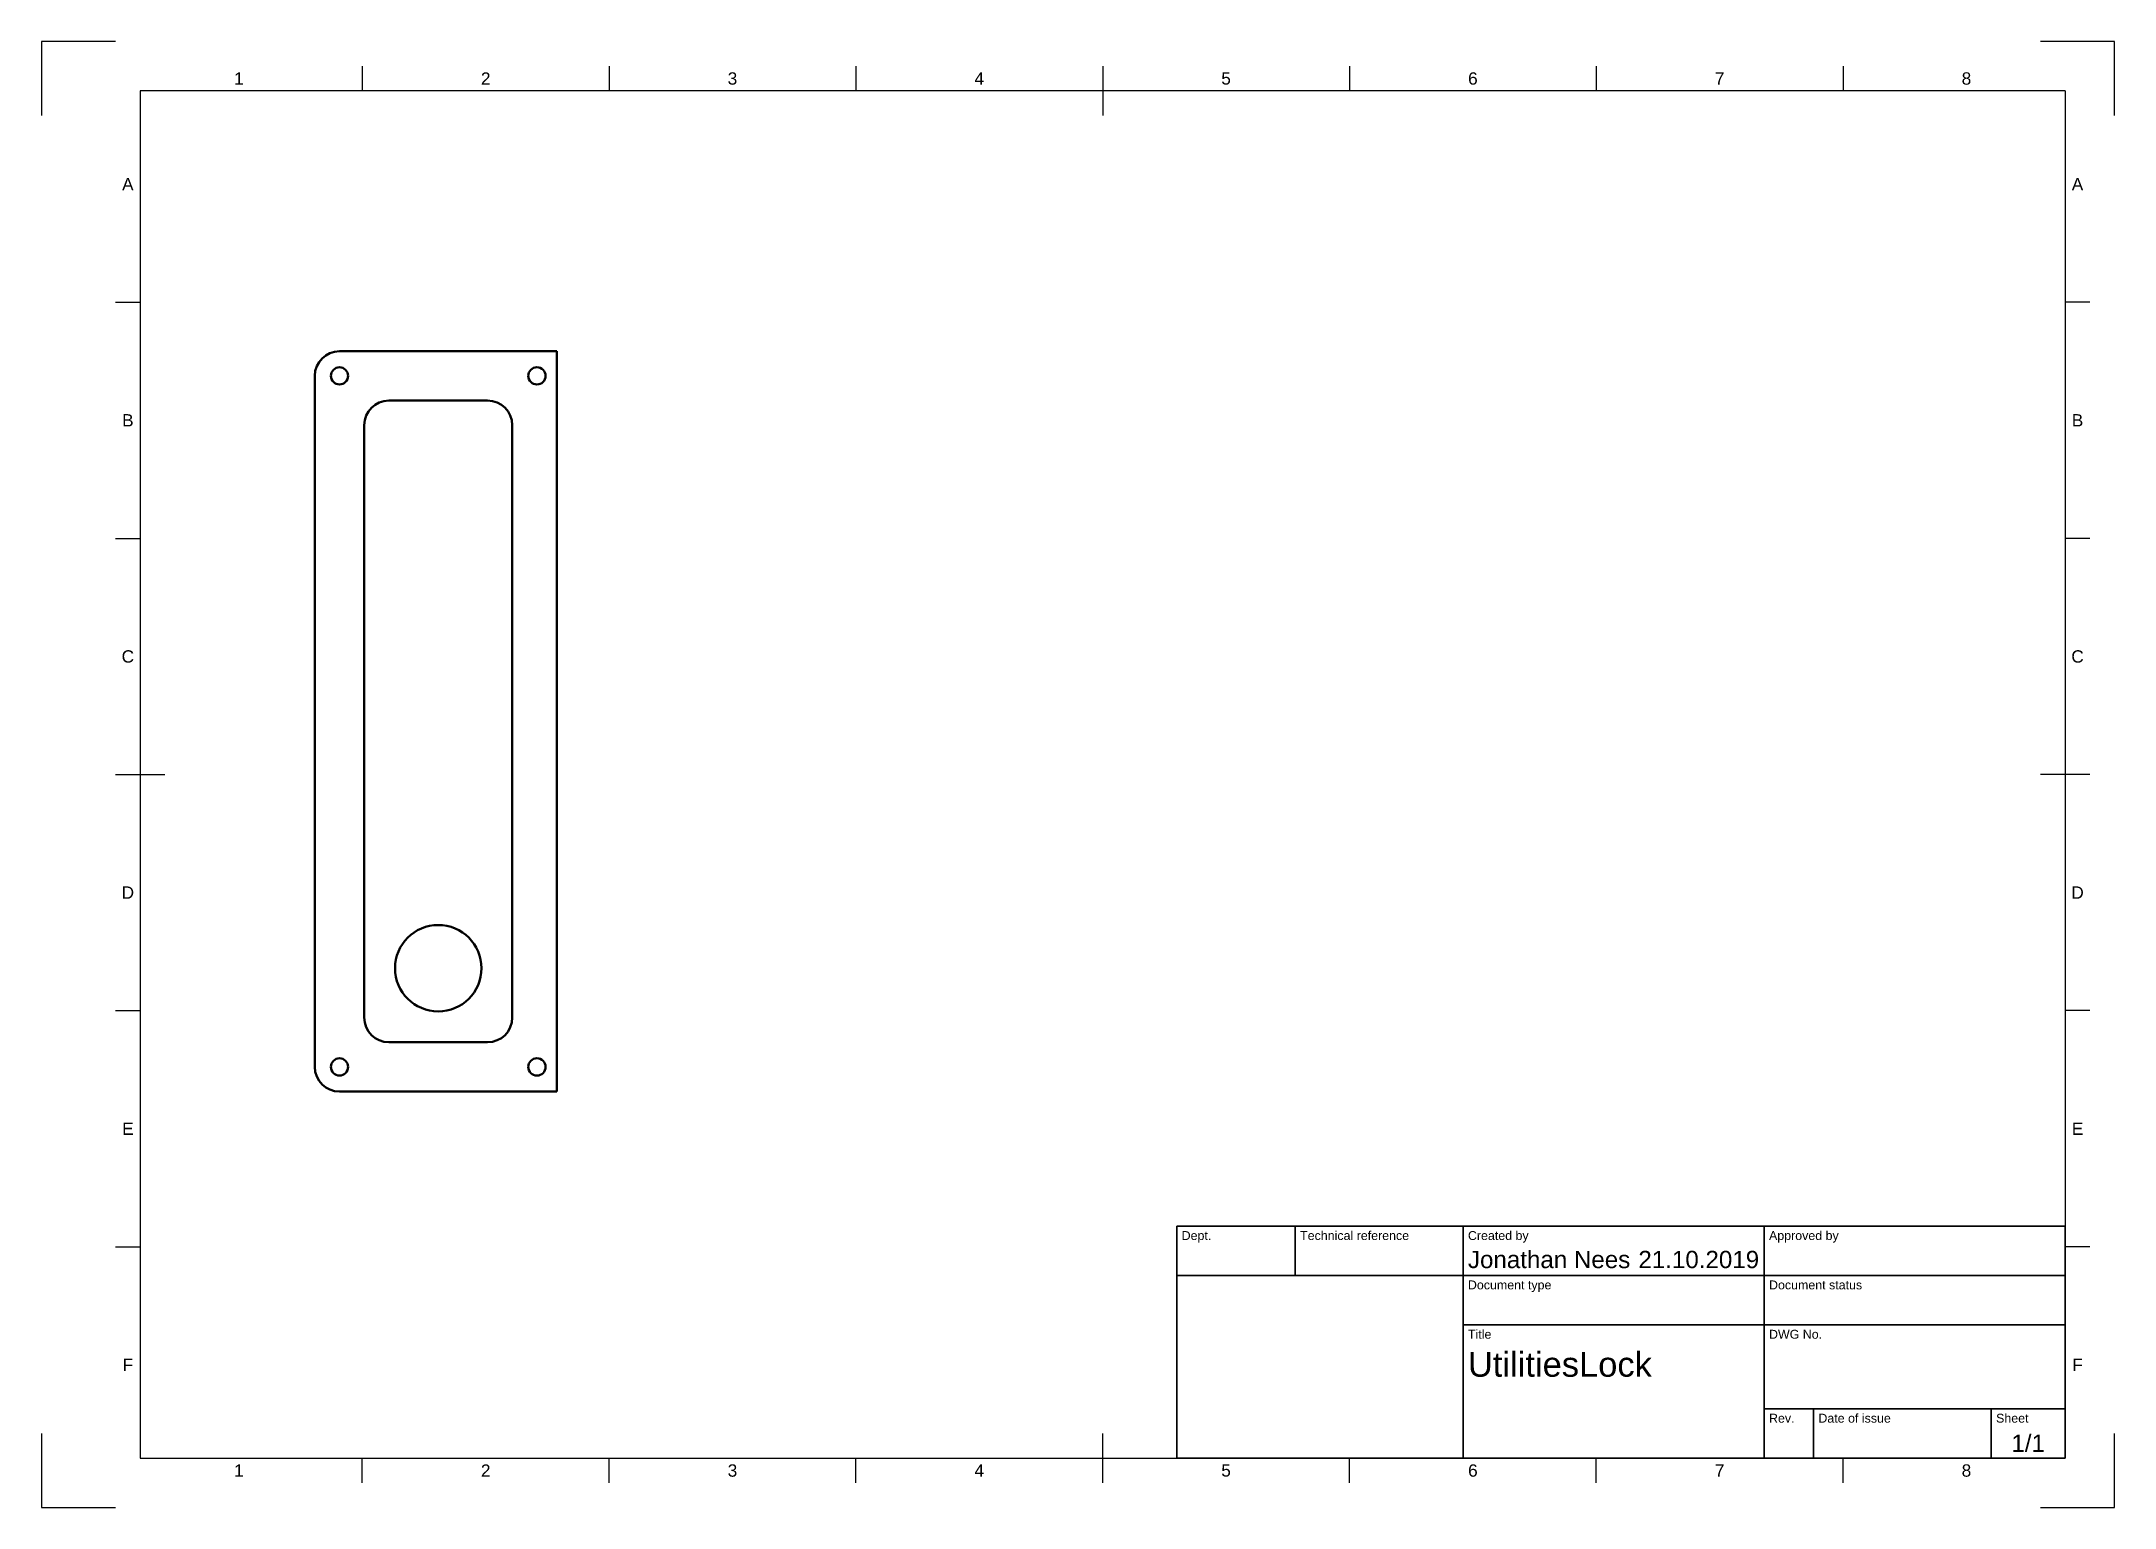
# Model space of a CAD drawing. Header units: millimetres. Extents: x 0 to 420, y 0 to 297.
import ezdxf
from ezdxf.enums import TextEntityAlignment as Align

# ---------------------------------------------------------------- set-up
doc = ezdxf.new("R2010")
doc.units = ezdxf.units.MM
doc.header["$LTSCALE"] = 0.75
for name, color, linetype, lineweight in [('Border', 7, 'Continuous', 25), ('TitleBlock', 7, 'Continuous', 35), ('Visible', 7, 'Continuous', 50)]:
    doc.layers.add(name, color=color, linetype=linetype, lineweight=lineweight)
doc.styles.add('FusionTitle', font='')
doc.styles.get('FusionTitle').set_extended_font_data('Arial Unicode MS')

# ---------------------------------------------------------------- blocks, each defined once
blk = doc.blocks.new('ISO_A3_SHEET')
at = {"layer": 'Border'}
for p, q in [((15, 297), (0, 297)), ((0, 297), (0, 282)), ((420, 297), (405, 297)), ((420, 282), (420, 297)), ((65, 292), (65, 287)), ((115, 292), (115, 287)), ((165, 292), (165, 287)), ((215, 292), (215, 282)), ((265, 292), (265, 287)), ((315, 292), (315, 287)), ((365, 292), (365, 287)), ((410, 287), (20, 287)), ((20, 287), (20, 10)), ((410, 287), (410, 10)), ((15, 244.16666), (20, 244.16666)), ((415, 244.16666), (410, 244.16666)), ((15, 196.33333), (20, 196.33333)), ((415, 196.33333), (410, 196.33333)), ((15, 148.5), (25, 148.5)), ((415, 148.5), (405, 148.5)), ((15, 100.66667), (20, 100.66667)), ((415, 100.66667), (410, 100.66667)), ((15, 52.83334), (20, 52.83334)), ((415, 52.83334), (410, 52.83334)), ((0, 15), (0, 0)), ((215, 5), (215, 15)), ((420, 0), (420, 15)), ((20, 10), (410, 10)), ((65, 5), (65, 10)), ((115, 5), (115, 10)), ((165, 5), (165, 10)), ((265, 5), (265, 10)), ((315, 5), (315, 10)), ((365, 5), (365, 10)), ((0, 0), (15, 0)), ((405, 0), (420, 0))]:
    blk.add_line(p, q, dxfattribs=at)
at = {"layer": 'Border', "style": 'FusionTitle'}
for s, p in [('1', (40, 289.5)), ('2', (90, 289.5)), ('3', (140, 289.5)), ('4', (190, 289.5)), ('5', (240, 289.5)), ('6', (290, 289.5)), ('7', (340, 289.5)), ('8', (390, 289.5)), ('A', (17.5, 268.08333)), ('A', (412.5, 268.08333)), ('B', (17.5, 220.25)), ('B', (412.5, 220.25)), ('C', (17.5, 172.41667)), ('C', (412.5, 172.41667)), ('D', (17.5, 124.58334)), ('D', (412.5, 124.58334)), ('E', (17.5, 76.75001)), ('E', (412.5, 76.75001)), ('F', (17.5, 28.91668)), ('F', (412.5, 28.91668)), ('1', (40, 7.5)), ('2', (90, 7.5)), ('3', (140, 7.5)), ('4', (190, 7.5)), ('5', (240, 7.5)), ('6', (290, 7.5)), ('7', (340, 7.5)), ('8', (390, 7.5))]:
    blk.add_text(s, height=2.5, dxfattribs=at).set_placement(p, align=Align.MIDDLE)
blk = doc.blocks.new('ISO_TITLEBLOCK')
at = {"layer": 'TitleBlock'}
for p, q in [((0, 47), (-180, 47)), ((-180, 47), (-180, 0)), ((-156, 37), (-156, 47)), ((-122, 0), (-122, 47)), ((-61, 0), (-61, 47)), ((0, 0), (0, 47)), ((-180, 37), (0, 37)), ((-122, 27), (0, 27)), ((-61, 10), (0, 10)), ((-51, 0), (-51, 10)), ((-15, 0), (-15, 10)), ((-180, 0), (0, 0))]:
    blk.add_line(p, q, dxfattribs=at)
at = {"layer": 'TitleBlock', "style": 'FusionTitle'}
for s, p in [('Dept.', (-179, 46)), ('Technical reference', (-155, 46)), ('Created by', (-121, 46)), ('Approved by', (-60, 46)), ('Document type', (-121, 36)), ('Document status', (-60, 36)), ('Title', (-121, 26)), ('DWG No.', (-60, 26)), ('Rev.', (-60, 9)), ('Date of issue', (-50, 9)), ('Sheet', (-14, 9))]:
    blk.add_text(s, height=1.8, dxfattribs=at).set_placement(p, align=Align.TOP_LEFT)
for tag, p, height in [('DEPT', (-179, 38.5), 3.5), ('TECHNICAL_REFERENCE', (-155, 38.5), 3.5), ('CREATED_BY', (-121, 38.5), 3.5), ('APPROVED_BY', (-60, 38.5), 3.5), ('DOCUMENT_TYPE', (-121, 28.5), 3.5), ('DOCUMENT_STATUS', (-60, 28.5), 3.5), ('TITLE_1', (-121, 16.5), 5), ('TITLE_2', (-121, 9), 5), ('TITLE_3', (-121, 1.5), 5), ('DATE_OF_ISSUE', (-50, 1.5), 3.5)]:
    blk.add_attdef(tag, p, '', height=height, dxfattribs=at)
for tag, p in [('CREATED_DATE', (-62, 38.5)), ('APPROVED_DATE', (-1, 38.5))]:
    blk.add_attdef(tag, text='', height=3.5, dxfattribs=at).set_placement(p, align=Align.RIGHT)
for tag, height, p in [('DRAWING_NUMBER', 5, (-30.5, 16.6)), ('REV', 3.5, (-56, 3.1)), ('SHEET', 3.5, (-7.5, 3.1))]:
    blk.add_attdef(tag, text='', height=height, dxfattribs=at).set_placement(p, align=Align.MIDDLE)

msp = doc.modelspace()

# ---------------------------------------------------------------- linework, layer by layer
at = {"layer": 'Visible', "extrusion": (0, 0, -1)}
for p, q in [((60.381608, 234.259951, 8.5), (104.381608, 234.259951, 8.5)), ((104.381608, 234.259951, 8.5), (104.381608, 84.259951, 8.5)), ((55.381608, 89.259951, 8.5), (55.381608, 229.259951, 8.5)), ((70.381608, 224.259951, 8.5), (90.381608, 224.259951, 8.5)), ((65.381608, 99.259951, 8.5), (65.381608, 219.259951, 8.5)), ((95.381608, 219.259951, 8.5), (95.381608, 99.259951, 8.5)), ((90.381608, 94.259951, 8.5), (70.381608, 94.259951, 8.5)), ((104.381608, 84.259951, 8.5), (60.381608, 84.259951, 8.5))]:
    msp.add_line(p, q, dxfattribs=at)
for centre, radius in [((-60.381608, 229.259951, -8.5), 1.75), ((-100.381608, 229.259951, -8.5), 1.75), ((-80.381608, 109.259951, 4.5), 8.75), ((-60.381608, 89.259951, -8.5), 1.75), ((-100.381608, 89.259951, -8.5), 1.75)]:
    msp.add_circle(centre, radius, dxfattribs=at)
for centre, start, end in [((-60.381608, 229.259951, -8.5), 0, 90), ((-60.381608, 89.259951, -8.5), 270, 0)]:
    msp.add_arc(centre, 5, start, end, dxfattribs=at)
at = {"layer": 'Visible'}
for centre, start, end in [((70.381608, 219.259951, 8.5), 90, 180), ((90.381608, 219.259951, 8.5), 0, 90), ((70.381608, 99.259951, 8.5), 180, 270), ((90.381608, 99.259951, 8.5), 270, 0)]:
    msp.add_arc(centre, 5, start, end, dxfattribs=at)

# ---------------------------------------------------------------- block references
at = {"layer": 'Border'}
msp.add_blockref('ISO_A3_SHEET', (0, 0), dxfattribs=at)
at = {"layer": 'TitleBlock'}
msp.add_blockref('ISO_TITLEBLOCK', (410, 10), dxfattribs=at).add_auto_attribs({'CREATED_DATE': '21.10.2019', 'SHEET': '1/1', 'TITLE_1': 'UtilitiesLock', 'CREATED_BY': 'Jonathan Nees'})

doc.saveas('drawing.dxf')
